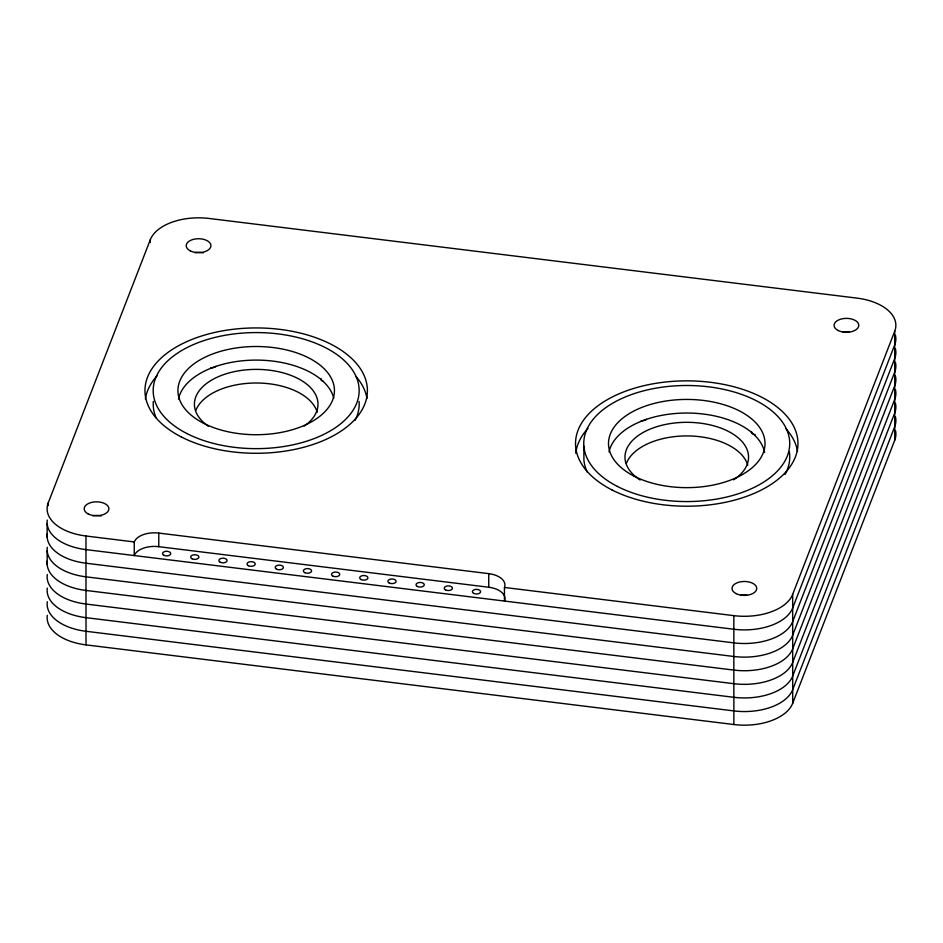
<?xml version="1.0" encoding="UTF-8"?>
<svg xmlns="http://www.w3.org/2000/svg" width="943" height="943" viewBox="0 0 943 943"><rect width="100%" height="100%" fill="white"/><g stroke="black" fill="none" stroke-linecap="round" stroke-linejoin="round"><path stroke-width="1.41" d="M48.234 505.578L48.234 502.855L150.291 239.758A49.425 27.854 0 0 1 209.134 218.47L856.987 298.118A49.425 27.854 0 0 1 894.718 331.264L894.766 440.145L792.709 703.242A49.425 27.854 0 0 1 733.866 724.53L86.013 644.882A49.425 27.854 0 0 1 47.315 615.331M792.709 703.242L792.674 594.361L894.718 331.264M48.234 502.855A49.425 27.854 0 0 0 85.966 536.001L134.26 541.942A20.593 11.611 0 0 1 158.778 533.078L488.733 573.639A20.593 11.611 0 0 1 504.458 587.454L733.831 615.649A49.425 27.854 0 0 0 792.674 594.361M134.26 541.942L134.26 555.545A20.593 11.611 0 0 1 158.778 546.681L488.745 587.241A20.593 11.611 0 0 1 504.47 601.056L504.458 587.454M733.831 615.649L733.866 724.53M583.894 446.251L583.906 459.866A102.976 58.03 0 0 0 587.277 472.137M488.733 573.639L488.745 587.241M158.778 533.078L158.778 546.681M150.291 239.758L150.291 242.481M85.966 536.001L86.013 644.882M47.15 523.707L47.162 537.321M47.162 550.924L47.174 564.539M895.449 389.648A49.425 27.854 0 0 1 894.742 399.313L792.698 662.41A49.425 27.854 0 0 1 733.854 683.699L86.002 604.05A49.425 27.854 0 0 1 47.303 574.499M47.303 588.114A49.425 27.854 0 0 0 86.002 617.665L733.854 697.301A49.425 27.854 0 0 0 792.709 676.025L894.754 412.928A49.425 27.854 0 0 0 895.449 403.262M895.426 348.816A49.425 27.854 0 0 1 894.73 358.493L792.686 621.59A49.425 27.854 0 0 1 733.843 642.867L85.978 563.219A49.425 27.854 0 0 1 47.28 533.679M47.291 547.282A49.425 27.854 0 0 0 85.99 576.833L733.843 656.481A49.425 27.854 0 0 0 792.686 635.193L894.73 372.096A49.425 27.854 0 0 0 895.437 362.43M895.426 335.213A49.425 27.854 0 0 1 894.718 344.879L792.674 607.976A49.425 27.854 0 0 1 733.831 629.252L85.978 549.616A49.425 27.854 0 0 1 47.28 520.064M194.824 252.665A12.353 6.966 0 0 1 203.275 252.854M92.779 515.762A12.353 6.966 0 0 1 101.231 515.951M740.632 595.398A12.353 6.966 0 0 1 747.033 595.233M842.688 332.313A12.353 6.966 0 0 1 849.077 332.136M208.415 426.283A61.79 34.82 0 0 1 213.896 378.838A61.79 34.82 0 0 1 298.259 378.685A61.79 34.82 0 0 1 304.212 426.106M323.414 381.479A4.739 2.664 0 0 1 320.962 378.544M215.923 366.332A4.739 2.664 0 0 1 210.702 367.723M646.485 419.27A4.739 2.664 0 0 1 641.264 420.649M755.143 434.652A4.739 2.664 0 0 1 751.524 431.47M640.144 479.999A61.79 34.82 0 0 1 644.022 432A61.79 34.82 0 0 1 729.257 431.847A61.79 34.82 0 0 1 733.619 479.822M195.849 410.394A61.79 34.82 0 0 1 257.958 383.011A61.79 34.82 0 0 1 317.213 412.291M626.411 463.319A61.79 34.82 0 0 1 688.52 435.937A61.79 34.82 0 0 1 747.775 465.229M47.315 601.728A49.425 27.854 0 0 0 86.002 631.28L733.866 710.916A49.425 27.854 0 0 0 792.709 689.639L894.754 426.542A49.425 27.854 0 0 0 895.461 416.877M895.461 430.479A49.425 27.854 0 0 1 894.766 440.145M895.437 376.045A49.425 27.854 0 0 1 894.742 385.711L792.698 648.808A49.425 27.854 0 0 1 733.843 670.084L85.99 590.448A49.425 27.854 0 0 1 47.291 560.896M145.387 398.96A111.215 62.674 0 0 1 157.398 375.455M355.947 376.457A111.215 62.674 0 0 1 366.968 398.547M575.772 453.253A111.215 62.674 0 0 1 587.972 428.381M785.566 428.334A111.215 62.674 0 0 1 797.53 451.473M359.059 401.47A102.976 58.03 0 0 1 355.157 420.236M156.114 417.867A102.976 58.03 0 0 1 153.344 401.423M178.475 399.066A78.257 44.109 0 0 1 255.565 360.096A78.257 44.109 0 0 1 333.763 398.311M789.291 451.662A102.976 58.03 0 0 1 785.071 474.388M609.037 451.992A78.257 44.109 0 0 1 687.27 413.034A78.257 44.109 0 0 1 764.596 452.51M473.716 593.395A4.114 2.322 0 0 0 480.506 592.169A4.114 2.322 0 0 0 475.237 589.469A4.114 2.322 0 0 0 473.716 593.395M445.544 589.929A4.114 2.322 0 0 0 452.345 588.715A4.114 2.322 0 0 0 447.065 586.004A4.114 2.322 0 0 0 445.544 589.929M417.372 586.475A4.114 2.322 0 0 0 424.173 585.249A4.114 2.322 0 0 0 418.904 582.538A4.114 2.322 0 0 0 417.372 586.475M389.211 583.01A4.114 2.322 0 0 0 396.001 581.784A4.114 2.322 0 0 0 390.732 579.085A4.114 2.322 0 0 0 389.211 583.01M361.039 579.544A4.114 2.322 0 0 0 367.841 578.318A4.114 2.322 0 0 0 362.56 575.619A4.114 2.322 0 0 0 361.039 579.544M332.867 576.079A4.114 2.322 0 0 0 339.669 574.865A4.114 2.322 0 0 0 334.4 572.153A4.114 2.322 0 0 0 332.867 576.079M304.707 572.625A4.114 2.322 0 0 0 311.508 571.399A4.114 2.322 0 0 0 306.227 568.688A4.114 2.322 0 0 0 304.707 572.625M276.535 569.159A4.114 2.322 0 0 0 283.336 567.934A4.114 2.322 0 0 0 278.055 565.234A4.114 2.322 0 0 0 276.535 569.159M248.374 565.694A4.114 2.322 0 0 0 255.164 564.468A4.114 2.322 0 0 0 249.895 561.769A4.114 2.322 0 0 0 248.374 565.694M220.202 562.228A4.114 2.322 0 0 0 227.004 561.014A4.114 2.322 0 0 0 221.723 558.303A4.114 2.322 0 0 0 220.202 562.228M192.03 558.775A4.114 2.322 0 0 0 198.832 557.549A4.114 2.322 0 0 0 193.563 554.838A4.114 2.322 0 0 0 192.03 558.775M163.87 555.309A4.114 2.322 0 0 0 170.659 554.083A4.114 2.322 0 0 0 165.39 551.372A4.114 2.322 0 0 0 163.87 555.309M190.25 250.838A12.353 6.966 0 0 0 210.643 247.172A12.353 6.966 0 0 0 194.824 239.05A12.353 6.966 0 0 0 190.25 250.838M88.206 513.935A12.353 6.966 0 0 0 108.598 510.269A12.353 6.966 0 0 0 92.779 502.147A12.353 6.966 0 0 0 88.206 513.935M736.059 593.583A12.353 6.966 0 0 0 756.451 589.917A12.353 6.966 0 0 0 740.632 581.796A12.353 6.966 0 0 0 736.059 593.583M838.115 330.486A12.353 6.966 0 0 0 858.507 326.82A12.353 6.966 0 0 0 842.677 318.699A12.353 6.966 0 0 0 838.115 330.486M181.304 436.951A111.215 62.674 0 0 0 364.847 403.946A111.215 62.674 0 0 0 222.442 330.887A111.215 62.674 0 0 0 181.304 436.951M611.866 489.877A111.215 62.674 0 0 0 795.409 456.884A111.215 62.674 0 0 0 653.004 383.813A111.215 62.674 0 0 0 611.866 489.877M186.844 433.521A102.976 58.03 0 0 0 356.796 402.956A102.976 58.03 0 0 0 224.941 335.307A102.976 58.03 0 0 0 186.844 433.521M203.488 423.218A78.257 44.109 0 0 0 332.655 399.997A78.257 44.109 0 0 0 232.438 348.58A78.257 44.109 0 0 0 203.488 423.218M617.417 486.447A102.976 58.03 0 0 0 787.358 455.893A102.976 58.03 0 0 0 655.503 388.233A102.976 58.03 0 0 0 617.417 486.447M634.061 476.144A78.257 44.109 0 0 0 763.217 452.923A78.257 44.109 0 0 0 663.012 401.506A78.257 44.109 0 0 0 634.061 476.144"/></g></svg>
